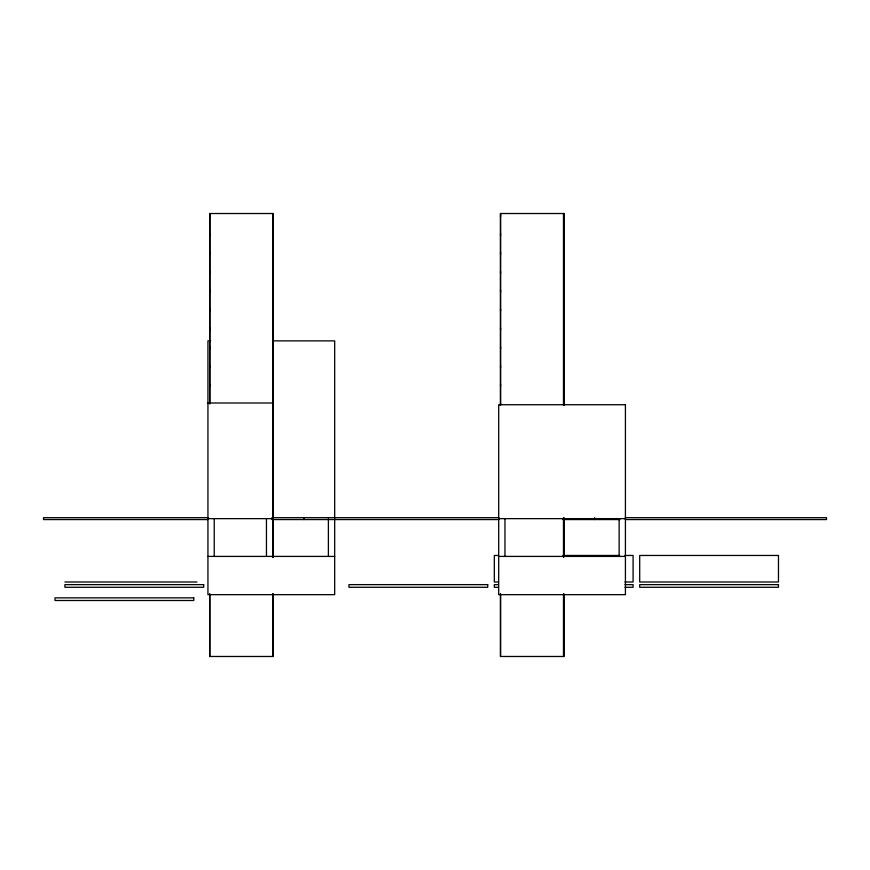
<?xml version="1.0" encoding="UTF-8"?>
<svg xmlns="http://www.w3.org/2000/svg" width="870" height="870" viewBox="0 0 870 870"><rect width="100%" height="100%" fill="white"/><g stroke="black" fill="none" stroke-linecap="round" stroke-linejoin="round"><path stroke-width="1.3" d="M209.811 214.814L209.811 216.706M500.565 214.814L500.565 216.706M209.811 233.671L209.811 235.552M500.565 233.671L500.565 235.552M209.811 252.517L209.811 254.399M500.565 252.517L500.565 254.399M209.811 271.375L209.811 273.256M500.565 271.375L500.565 273.256M209.811 290.221L209.811 292.103M500.565 290.221L500.565 292.103M209.811 309.067L209.811 310.96M500.565 309.067L500.565 310.96M209.811 327.925L209.811 329.806M500.565 327.925L500.565 329.806M210.638 340.877L207.941 340.877L207.941 594.667L334.678 594.667L334.678 340.877L272.658 340.877M209.811 346.771L209.811 348.652M500.565 346.771L500.565 348.652M209.811 365.617L209.811 367.51M500.565 365.617L500.565 367.51M209.811 384.475L209.811 386.356M500.565 384.475L500.565 386.356M207.941 402.995L272.734 402.995M500.565 403.321L500.283 405.213M207.984 517.683L43.5 517.683L43.5 519.564L207.984 519.564M271.875 517.683L498.891 517.683M625.312 517.683L826.5 517.683L826.5 519.564L625.312 519.564M207.941 518.64L272.734 518.64M498.695 518.64L625.421 518.64M271.875 519.564L498.891 519.564M562.781 519.564L619.875 519.564M498.369 555.462L494.323 555.462L494.323 581.997L498.369 581.997M563.031 555.462L619.625 555.462M625.008 555.462L633.088 555.462L633.088 581.997L625.008 581.997M207.941 556.408L334.678 556.408M498.695 556.408L625.421 556.408M64.902 581.997L196.979 581.997M498.369 584.64L494.323 584.64L494.323 587.283L498.369 587.283M625.008 584.64L633.088 584.64L633.088 587.283L625.008 587.283M619.135 518.64L619.135 556.408M594.71 517.683L594.71 519.564M563.988 405.213L563.988 213.52L500.424 213.52L500.424 405.105M563.988 517.683L563.988 555.93M563.988 593.971L563.988 656.48L500.424 656.48L500.424 593.971M563.923 213.52L563.934 405.213M563.76 213.52L563.651 405.213M563.651 517.878L563.651 557.289M563.651 593.971L563.651 656.48M563.477 213.52L563.477 405.105M563.477 517.878L563.477 557.289M563.477 593.971L563.477 656.48M504.97 518.64L504.97 556.408M500.598 213.52L500.62 405.213M500.598 593.971L500.598 656.48M328.392 518.64L328.392 556.408M303.956 517.683L303.956 519.564M273.245 557.289L273.245 213.52L209.681 213.52L209.681 403.745M273.245 593.971L273.245 656.48L209.681 656.48L209.681 593.971M273.006 213.52L272.908 557.289M272.908 593.971L272.908 656.48M272.734 213.52L272.734 557.289M272.734 593.971L272.734 656.48M266.448 518.64L266.448 556.408M214.227 518.64L214.227 556.408M209.953 213.52L209.844 403.745M209.844 593.971L209.844 656.48M625.421 404.713L498.695 404.713L498.695 594.667L625.421 594.667L625.421 404.713M778.465 555.462L639.7 555.462L639.7 581.997L778.465 581.997L778.465 555.462M203.678 584.64L64.902 584.64L64.902 587.283L203.678 587.283L203.678 584.64M487.722 584.64L348.946 584.64L348.946 587.283L487.722 587.283L487.722 584.64M778.465 584.64L639.7 584.64L639.7 587.283L778.465 587.283L778.465 584.64M193.771 597.853L55.006 597.853L55.006 600.496L193.771 600.496L193.771 597.853"/></g></svg>
